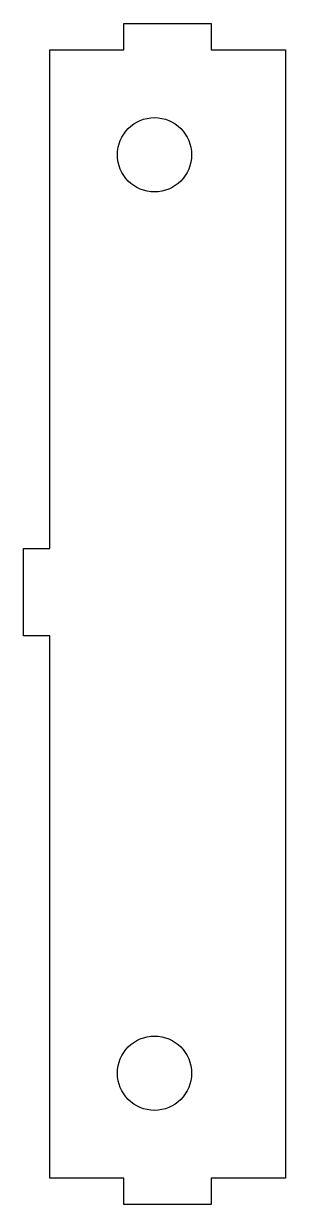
# Model space of a CAD drawing. Header units: millimetres. Extents: x 0 to 30, y -70 to 65.
import ezdxf

# ---------------------------------------------------------------- set-up
doc = ezdxf.new("R2010")
doc.units = ezdxf.units.MM
doc.layers.get('0').update_dxf_attribs({"linetype": 'CONTINUOUS'})

msp = doc.modelspace()

# ---------------------------------------------------------------- linework, layer by layer
msp.add_lwpolyline([(3, 5), (3, 62), (11.5, 62), (11.5, 65), (21.5, 65), (21.5, 62), (30, 62), (30, -67), (21.5, -67), (21.5, -70), (11.5, -70), (11.5, -67), (3, -67), (3, -5), (0, -5), (0, 5)], close=True)
msp.add_lwpolyline([(3, 5), (3, 62), (11.5, 62), (11.5, 65), (21.5, 65), (21.5, 62), (30, 62), (30, -67), (21.5, -67), (21.5, -70), (11.5, -70), (11.5, -67), (3, -67), (3, -5), (0, -5), (0, 5)], close=True)
for centre in [(15, 50), (15, 50), (15, -55), (15, -55)]:
    msp.add_circle(centre, 4.25)

doc.saveas('drawing.dxf')
